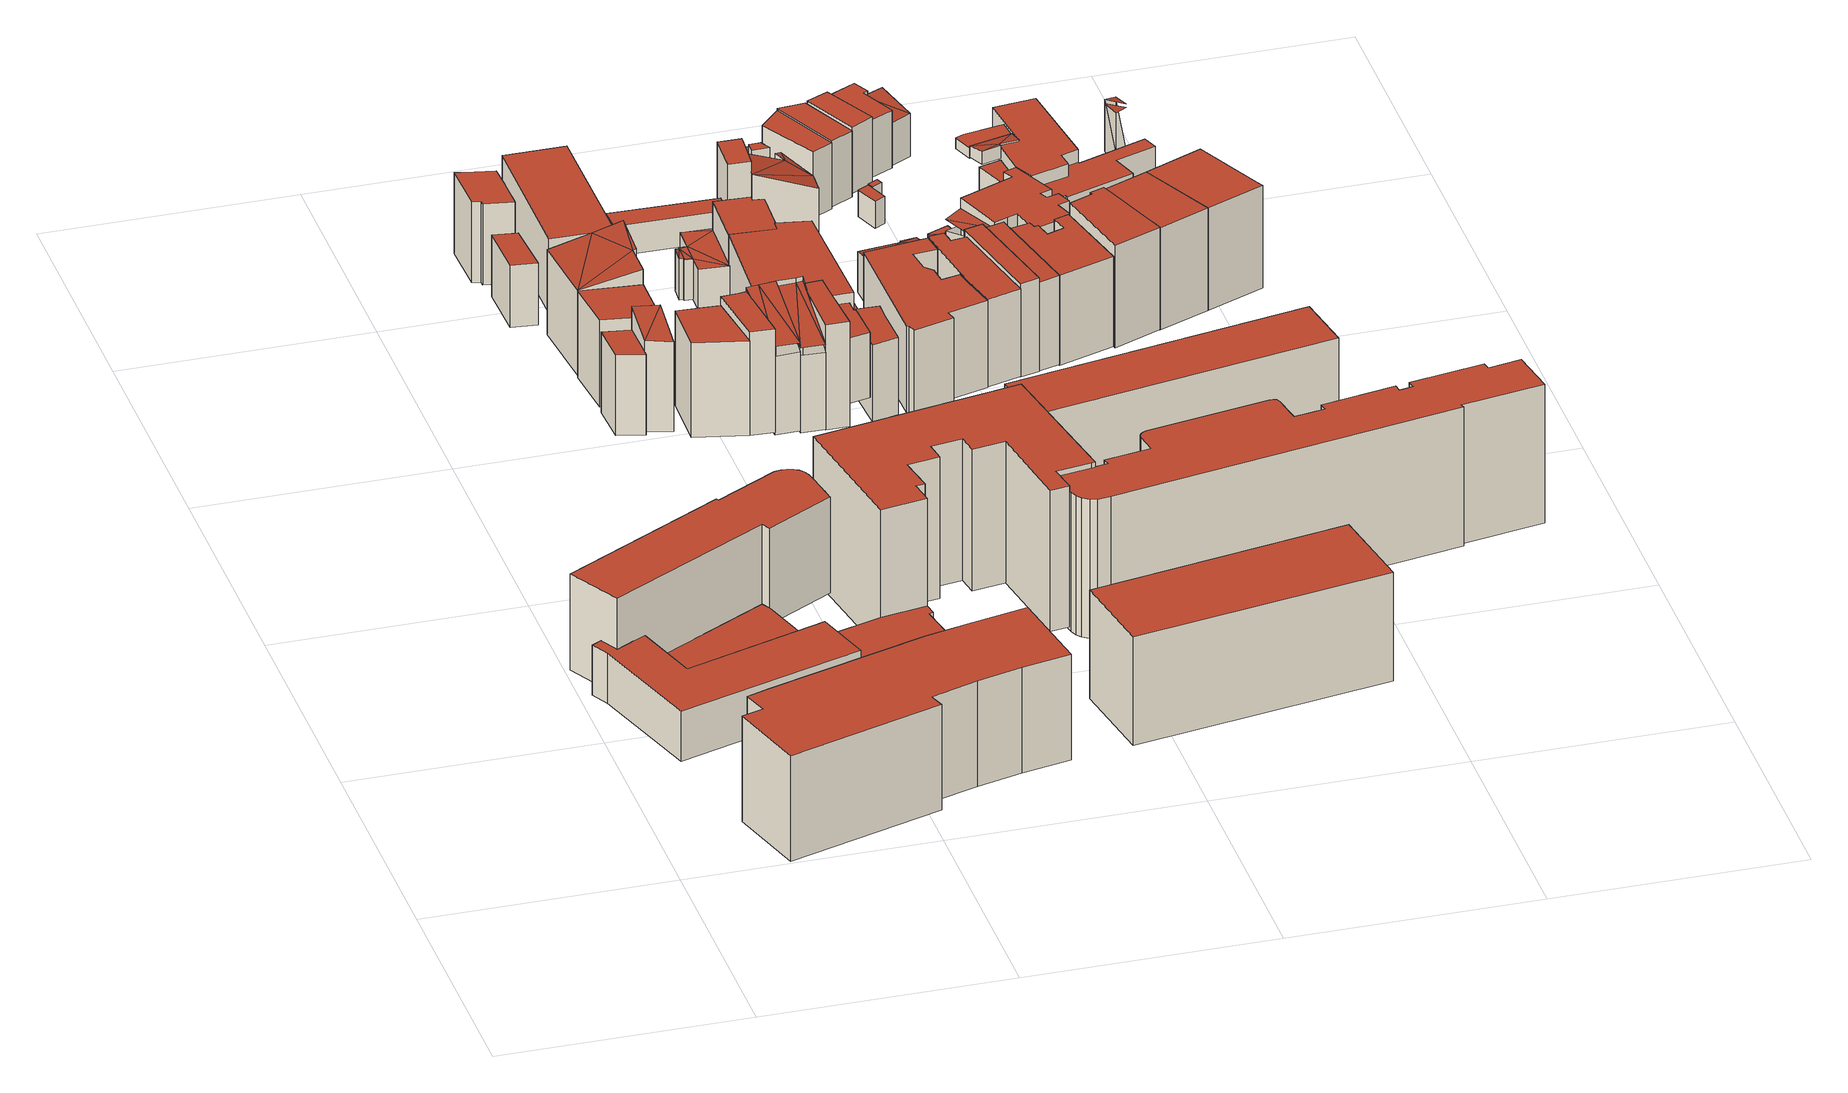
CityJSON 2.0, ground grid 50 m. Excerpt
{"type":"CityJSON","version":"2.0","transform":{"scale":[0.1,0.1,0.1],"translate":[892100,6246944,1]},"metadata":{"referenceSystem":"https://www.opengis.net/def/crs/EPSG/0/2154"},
"CityObjects":{
"building1":{"type":"Building","attributes":{"class":"Building"},"children":["building1-1"]},
"building1-1":{"type":"BuildingPart","parents":["building1"],"geometry":[{"type":"Solid","lod":"2.2","boundaries":[[[[0,1,2,3,4,5,6,7,8]],[[9,10,11,12,13,14,15,16,17]],[[17,16,7,8]],[[16,15,6,7]],[[15,14,5,6]],[[14,13,4,5]],[[13,12,3,4]],[[12,11,2,3]],[[11,10,1,2]],[[10,9,0,1]],[[9,17,8,0]]]],"semantics":{"surfaces":[{"type":"GroundSurface"},{"type":"RoofSurface"},{"type":"WallSurface","on_footprint_edge":true}],"values":[[0,1,2,2,2,2,2,2,2,2,2]]}}]},
"building2":{"type":"Building","attributes":{"class":"Building"},"children":["building2-1"]},
"building2-1":{"type":"BuildingPart","parents":["building2"],"geometry":[{"type":"Solid","lod":"2.2","boundaries":[[[[18,19,20,21,22]],[[23,24,25,26,27]],[[27,26,21,22]],[[26,25,20,21]],[[25,24,19,20]],[[24,23,18,19]],[[23,27,22,18]]]],"semantics":{"surfaces":[{"type":"GroundSurface"},{"type":"RoofSurface"},{"type":"WallSurface","on_footprint_edge":true}],"values":[[0,1,2,2,2,2,2]]}}]},
"building3":{"type":"Building","attributes":{"class":"Building"},"children":["building3-1"]},
"building3-1":{"type":"BuildingPart","parents":["building3"],"geometry":[{"type":"Solid","lod":"2.2","boundaries":[[[[28,29,30,31,32,33,34,35,36,37,38,39,40,41,42]],[[43,44,45,46,47,48,49,50,51,52,53,54,55,56,57]],[[57,56,41,42]],[[56,55,40,41]],[[55,54,39,40]],[[54,53,38,39]],[[53,52,37,38]],[[52,51,36,37]],[[51,50,35,36]],[[50,49,34,35]],[[49,48,33,34]],[[48,47,32,33]],[[47,46,31,32]],[[46,45,30,31]],[[45,44,29,30]],[[44,43,28,29]],[[43,57,42,28]]]],"semantics":{"surfaces":[{"type":"GroundSurface"},{"type":"RoofSurface"},{"type":"WallSurface","on_footprint_edge":true}],"values":[[0,1,2,2,2,2,2,2,2,2,2,2,2,2,2,2,2]]}}]},
"building4":{"type":"Building","attributes":{"class":"Building"},"children":["building4-1"]},
"building4-1":{"type":"BuildingPart","parents":["building4"],"geometry":[{"type":"Solid","lod":"2.2","boundaries":[[[[58,59,60,61,62,63,64,65,66,67,68,69,70]],[[71,72,73,74,75,76,77,78,79,80,81,82,83]],[[83,82,69,70]],[[82,81,68,69]],[[81,80,67,68]],[[80,79,66,67]],[[79,78,65,66]],[[78,77,64,65]],[[77,76,63,64]],[[76,75,62,63]],[[75,74,61,62]],[[74,73,60,61]],[[73,72,59,60]],[[72,71,58,59]],[[71,83,70,58]]]],"semantics":{"surfaces":[{"type":"GroundSurface"},{"type":"RoofSurface"},{"type":"WallSurface","on_footprint_edge":true}],"values":[[0,1,2,2,2,2,2,2,2,2,2,2,2,2,2]]}}]},
"building5":{"type":"Building","attributes":{"class":"Building"},"children":["building5-1"]},
"building5-1":{"type":"BuildingPart","parents":["building5"],"geometry":[{"type":"Solid","lod":"2.2","boundaries":[[[[84,85,86,87]],[[88,89,90,91]],[[91,90,86,87]],[[90,89,85,86]],[[89,88,84,85]],[[88,91,87,84]]]],"semantics":{"surfaces":[{"type":"GroundSurface"},{"type":"RoofSurface"},{"type":"WallSurface","on_footprint_edge":true}],"values":[[0,1,2,2,2,2]]}}]},
"building6":{"type":"Building","attributes":{"class":"Building"},"children":["building6-1"]},
"building6-1":{"type":"BuildingPart","parents":["building6"],"geometry":[{"type":"Solid","lod":"2.2","boundaries":[[[[92,93,94,95]],[[96,97,98,99]],[[99,98,94,95]],[[98,97,93,94]],[[97,96,92,93]],[[96,99,95,92]]]],"semantics":{"surfaces":[{"type":"GroundSurface"},{"type":"RoofSurface"},{"type":"WallSurface","on_footprint_edge":true}],"values":[[0,1,2,2,2,2]]}}]},
"building7":{"type":"Building","attributes":{"class":"Building"},"children":["building7-1"]},
"building7-1":{"type":"BuildingPart","parents":["building7"],"geometry":[{"type":"Solid","lod":"2.2","boundaries":[[[[100,101,102,103,104,105,106,107,108]],[[109,110,111,112,113,114,115,116,117]],[[117,116,107,108]],[[116,115,106,107]],[[115,114,105,106]],[[114,113,104,105]],[[113,112,103,104]],[[112,111,102,103]],[[111,110,101,102]],[[110,109,100,101]],[[109,117,108,100]]]],"semantics":{"surfaces":[{"type":"GroundSurface"},{"type":"RoofSurface"},{"type":"WallSurface","on_footprint_edge":true}],"values":[[0,1,2,2,2,2,2,2,2,2,2]]}}]},
"building8":{"type":"Building","attributes":{"class":"Building"},"children":["building8-1"]},
"building8-1":{"type":"BuildingPart","parents":["building8"],"geometry":[{"type":"Solid","lod":"2.2","boundaries":[[[[118,119,120,121,122,123,124,125]],[[126,127,128,129,130,131,132,133]],[[133,132,124,125]],[[132,131,123,124]],[[131,130,122,123]],[[130,129,121,122]],[[129,128,120,121]],[[128,127,119,120]],[[127,126,118,119]],[[126,133,125,118]]]],"semantics":{"surfaces":[{"type":"GroundSurface"},{"type":"RoofSurface"},{"type":"WallSurface","on_footprint_edge":true}],"values":[[0,1,2,2,2,2,2,2,2,2]]}}]},
"building9":{"type":"Building","attributes":{"class":"Building"},"children":["building9-1"]},
"building9-1":{"type":"BuildingPart","parents":["building9"],"geometry":[{"type":"Solid","lod":"2.2","boundaries":[[[[134,135,136,137]],[[138,139,140,141]],[[141,140,136,137]],[[140,139,135,136]],[[139,138,134,135]],[[138,141,137,134]]]],"semantics":{"surfaces":[{"type":"GroundSurface"},{"type":"RoofSurface"},{"type":"WallSurface","on_footprint_edge":true}],"values":[[0,1,2,2,2,2]]}}]},
"building10":{"type":"Building","attributes":{"class":"Building"},"children":["building10-1"]},
"building10-1":{"type":"BuildingPart","parents":["building10"],"geometry":[{"type":"Solid","lod":"2.2","boundaries":[[[[142,143,144]],[[145,144,143]],[[146,147,148,149]],[[145,143,148,149]],[[143,142,147,148]],[[142,144,146,147]],[[144,145,149,146]]]],"semantics":{"surfaces":[{"type":"RoofSurface","rf_azimuth":268.73,"rf_slope":17.85},{"type":"GroundSurface"},{"type":"WallSurface","on_footprint_edge":true}],"values":[[0,0,1,2,2,2,2]]}}]},
"building11":{"type":"Building","attributes":{"class":"Building"},"children":["building11-1"]},
"building11-1":{"type":"BuildingPart","parents":["building11"],"geometry":[{"type":"Solid","lod":"2.2","boundaries":[[[[150,151,152]],[[153,150,154]],[[152,154,150]],[[154,152,155]],[[156,155,152]],[[157,158,159,160,161,162,163]],[[156,152,162,163]],[[152,151,161,162]],[[151,150,160,161]],[[150,153,159,160]],[[153,154,158,159]],[[154,155,157,158]],[[155,156,163,157]]]],"semantics":{"surfaces":[{"type":"RoofSurface","rf_azimuth":183.66,"rf_slope":14.95},{"type":"GroundSurface"},{"type":"WallSurface","on_footprint_edge":true}],"values":[[0,0,0,0,0,1,2,2,2,2,2,2,2]]}}]},
"building12":{"type":"Building","attributes":{"class":"Building"},"children":["building12-1"]},
"building12-1":{"type":"BuildingPart","parents":["building12"],"geometry":[{"type":"Solid","lod":"2.2","boundaries":[[[[164,165,166,167,168]],[[169,170,171,172,154]],[[154,172,167,168]],[[172,171,166,167]],[[171,170,165,166]],[[170,169,164,165]],[[169,154,168,164]]]],"semantics":{"surfaces":[{"type":"GroundSurface"},{"type":"RoofSurface"},{"type":"WallSurface","on_footprint_edge":true}],"values":[[0,1,2,2,2,2,2]]}}]},
"building13":{"type":"Building","attributes":{"class":"Building"},"children":["building13-1"]},
"building13-1":{"type":"BuildingPart","parents":["building13"],"geometry":[{"type":"Solid","lod":"2.2","boundaries":[[[[173,174,175,176,177]],[[178,179,180,181,182]],[[182,181,176,177]],[[181,180,175,176]],[[180,179,174,175]],[[179,178,173,174]],[[178,182,177,173]]]],"semantics":{"surfaces":[{"type":"GroundSurface"},{"type":"RoofSurface"},{"type":"WallSurface","on_footprint_edge":true}],"values":[[0,1,2,2,2,2,2]]}}]},
"building14":{"type":"Building","attributes":{"class":"Building"},"children":["building14-1"]},
"building14-1":{"type":"BuildingPart","parents":["building14"],"geometry":[{"type":"Solid","lod":"2.2","boundaries":[[[[183,184,185]],[[186,183,185]],[[187,188,189,190]],[[185,184,189,190]],[[184,183,188,189]],[[183,186,187,188]],[[186,185,190,187]]]],"semantics":{"surfaces":[{"type":"RoofSurface","rf_azimuth":352.36,"rf_slope":6.2},{"type":"GroundSurface"},{"type":"WallSurface","on_footprint_edge":true}],"values":[[0,0,1,2,2,2,2]]}}]},
"building15":{"type":"Building","attributes":{"class":"Building"},"children":["building15-1"]},
"building15-1":{"type":"BuildingPart","parents":["building15"],"geometry":[{"type":"Solid","lod":"2.2","boundaries":[[[[191,192,175,174,193]],[[194,195,196,197,198]],[[198,197,174,193]],[[197,196,175,174]],[[196,195,192,175]],[[195,194,191,192]],[[194,198,193,191]]]],"semantics":{"surfaces":[{"type":"GroundSurface"},{"type":"RoofSurface"},{"type":"WallSurface","on_footprint_edge":true}],"values":[[0,1,2,2,2,2,2]]}}]},
"building16":{"type":"Building","attributes":{"class":"Building"},"children":["building16-1"]},
"building16-1":{"type":"BuildingPart","parents":["building16"],"geometry":[{"type":"MultiSurface","lod":"2.2","boundaries":[[[199,200,201]],[[202,201,200]],[[203,201,202]],[[204,205,206,207,208]],[[209,210,207,208]],[[210,199,206,207]],[[199,201,205,206]],[[201,203,204,205]],[[203,209,208,204]]],"semantics":{"surfaces":[{"type":"RoofSurface","rf_azimuth":268.15,"rf_slope":18.8},{"type":"GroundSurface"},{"type":"WallSurface","on_footprint_edge":true}],"values":[0,0,0,1,2,2,2,2,2]}}]},
"building17":{"type":"Building","attributes":{"class":"Building"},"children":["building17-1"]},
"building17-1":{"type":"BuildingPart","parents":["building17"],"geometry":[{"type":"Solid","lod":"2.2","boundaries":[[[[211,212,213,214,215,216,217,218,219,220,221,222,223,224,225,226,227]],[[228,229,230,231,232,233,234,235,236,237,238,239,240,241,242,243,244]],[[244,243,226,227]],[[243,242,225,226]],[[242,241,224,225]],[[241,240,223,224]],[[240,239,222,223]],[[239,238,221,222]],[[238,237,220,221]],[[237,236,219,220]],[[236,235,218,219]],[[235,234,217,218]],[[234,233,216,217]],[[233,232,215,216]],[[232,231,214,215]],[[231,230,213,214]],[[230,229,212,213]],[[229,228,211,212]],[[228,244,227,211]]]],"semantics":{"surfaces":[{"type":"GroundSurface"},{"type":"RoofSurface"},{"type":"WallSurface","on_footprint_edge":true}],"values":[[0,1,2,2,2,2,2,2,2,2,2,2,2,2,2,2,2,2,2]]}}]},
"building18":{"type":"Building","attributes":{"class":"Building"},"children":["building18-1"]},
"building18-1":{"type":"BuildingPart","parents":["building18"],"geometry":[{"type":"MultiSurface","lod":"2.2","boundaries":[[[245,246,247]],[[248,246,245]],[[249,248,245]],[[250,251,252,253,254]],[[255,256,253,254]],[[256,257,252,253]],[[257,258,251,252]],[[258,203,250,251]],[[203,255,254,250]]],"semantics":{"surfaces":[{"type":"RoofSurface","rf_azimuth":269.27,"rf_slope":17.34},{"type":"GroundSurface"},{"type":"WallSurface","on_footprint_edge":true}],"values":[0,0,0,1,2,2,2,2,2]}}]},
"building19":{"type":"Building","attributes":{"class":"Building"},"children":["building19-1"]},
"building19-1":{"type":"BuildingPart","parents":["building19"],"geometry":[{"type":"Solid","lod":"2.2","boundaries":[[[[259,260,261,262]],[[263,264,265,266]],[[266,265,261,262]],[[265,264,260,261]],[[264,263,259,260]],[[263,266,262,259]]]],"semantics":{"surfaces":[{"type":"GroundSurface"},{"type":"RoofSurface"},{"type":"WallSurface","on_footprint_edge":true}],"values":[[0,1,2,2,2,2]]}}]},
"building20":{"type":"Building","attributes":{"class":"Building"},"children":["building20-1"]},
"building20-1":{"type":"BuildingPart","parents":["building20"],"geometry":[{"type":"Solid","lod":"2.2","boundaries":[[[[267,268,269]],[[270,269,268]],[[271,272,273]],[[273,272,274]],[[269,270,274]],[[275,273,276]],[[276,277,278]],[[279,278,277]],[[273,277,276]],[[269,274,272]],[[277,274,280]],[[274,277,273]],[[281,282,283,284,285,286,287,288,289,290,291,292,293,294]],[[270,268,293,294]],[[268,267,292,293]],[[267,269,291,292]],[[269,272,290,291]],[[272,271,289,290]],[[271,273,288,289]],[[273,275,287,288]],[[275,276,286,287]],[[276,278,285,286]],[[278,279,284,285]],[[279,277,283,284]],[[277,280,282,283]],[[280,274,281,282]],[[274,270,294,281]]]],"semantics":{"surfaces":[{"type":"RoofSurface","rf_azimuth":351.62,"rf_slope":1.05},{"type":"GroundSurface"},{"type":"WallSurface","on_footprint_edge":true}],"values":[[0,0,0,0,0,0,0,0,0,0,0,0,1,2,2,2,2,2,2,2,2,2,2,2,2,2,2]]}}]},
"building21":{"type":"Building","attributes":{"class":"Building"},"children":["building21-1"]},
"building21-1":{"type":"BuildingPart","parents":["building21"],"geometry":[{"type":"Solid","lod":"2.2","boundaries":[[[[295,296,297,298,299]],[[300,301,302,303,304]],[[304,303,298,299]],[[303,302,297,298]],[[302,301,296,297]],[[301,300,295,296]],[[300,304,299,295]]]],"semantics":{"surfaces":[{"type":"GroundSurface"},{"type":"RoofSurface"},{"type":"WallSurface","on_footprint_edge":true}],"values":[[0,1,2,2,2,2,2]]}}]},
"building22":{"type":"Building","attributes":{"class":"Building"},"children":["building22-1"]},
"building22-1":{"type":"BuildingPart","parents":["building22"],"geometry":[{"type":"Solid","lod":"2.2","boundaries":[[[[305,306,307,308,309,310,311,312]],[[313,314,315,316,317,318,319,320]],[[320,319,311,312]],[[319,318,310,311]],[[318,317,309,310]],[[317,316,308,309]],[[316,315,307,308]],[[315,314,306,307]],[[314,313,305,306]],[[313,320,312,305]]]],"semantics":{"surfaces":[{"type":"GroundSurface"},{"type":"RoofSurface"},{"type":"WallSurface","on_footprint_edge":true}],"values":[[0,1,2,2,2,2,2,2,2,2]]}}]},
"building23":{"type":"Building","attributes":{"class":"Building"},"children":["building23-1"]},
"building23-1":{"type":"BuildingPart","parents":["building23"],"geometry":[{"type":"Solid","lod":"2.2","boundaries":[[[[321,322,323,324,325,326,327,328]],[[329,330,331,332,333,334,335,336]],[[336,335,327,328]],[[335,334,326,327]],[[334,333,325,326]],[[333,332,324,325]],[[332,331,323,324]],[[331,330,322,323]],[[330,329,321,322]],[[329,336,328,321]]]],"semantics":{"surfaces":[{"type":"GroundSurface"},{"type":"RoofSurface"},{"type":"WallSurface","on_footprint_edge":true}],"values":[[0,1,2,2,2,2,2,2,2,2]]}}]},
"building24":{"type":"Building","attributes":{"class":"Building"},"children":["building24-1"]},
"building24-1":{"type":"BuildingPart","parents":["building24"],"geometry":[{"type":"Solid","lod":"2.2","boundaries":[[[[337,338,339,340,341,342,343,344]],[[345,346,347,348,349,350,351,352]],[[352,351,343,344]],[[351,350,342,343]],[[350,349,341,342]],[[349,348,340,341]],[[348,347,339,340]],[[347,346,338,339]],[[346,345,337,338]],[[345,352,344,337]]]],"semantics":{"surfaces":[{"type":"GroundSurface"},{"type":"RoofSurface"},{"type":"WallSurface","on_footprint_edge":true}],"values":[[0,1,2,2,2,2,2,2,2,2]]}}]},
"building25":{"type":"Building","attributes":{"class":"Building"},"children":["building25-1"]},
"building25-1":{"type":"BuildingPart","parents":["building25"],"geometry":[{"type":"Solid","lod":"2.2","boundaries":[[[[353,354,355,356,357,358,359,360,361,362]],[[363,364,365,366,367,368,369,370,371,372]],[[372,371,361,362]],[[371,370,360,361]],[[370,369,359,360]],[[369,368,358,359]],[[368,367,357,358]],[[367,366,356,357]],[[366,365,355,356]],[[365,364,354,355]],[[364,363,353,354]],[[363,372,362,353]]]],"semantics":{"surfaces":[{"type":"GroundSurface"},{"type":"RoofSurface"},{"type":"WallSurface","on_footprint_edge":true}],"values":[[0,1,2,2,2,2,2,2,2,2,2,2]]}}]},
"building26":{"type":"Building","attributes":{"class":"Building"},"children":["building26-1"]},
"building26-1":{"type":"BuildingPart","parents":["building26"],"geometry":[{"type":"Solid","lod":"2.2","boundaries":[[[[373,374,375,376,377]],[[378,379,380,381,382]],[[382,381,376,377]],[[381,380,375,376]],[[380,379,374,375]],[[379,378,373,374]],[[378,382,377,373]]]],"semantics":{"surfaces":[{"type":"GroundSurface"},{"type":"RoofSurface"},{"type":"WallSurface","on_footprint_edge":true}],"values":[[0,1,2,2,2,2,2]]}}]},
"building27":{"type":"Building","attributes":{"class":"Building"},"children":["building27-1"]},
"building27-1":{"type":"BuildingPart","parents":["building27"],"geometry":[{"type":"Solid","lod":"2.2","boundaries":[[[[383,384,385,386,387]],[[388,389,390,391,392]],[[392,391,386,387]],[[391,390,385,386]],[[390,389,384,385]],[[389,388,383,384]],[[388,392,387,383]]]],"semantics":{"surfaces":[{"type":"GroundSurface"},{"type":"RoofSurface"},{"type":"WallSurface","on_footprint_edge":true}],"values":[[0,1,2,2,2,2,2]]}}]},
"building28":{"type":"Building","attributes":{"class":"Building"},"children":["building28-1"]},
"building28-1":{"type":"BuildingPart","parents":["building28"],"geometry":[{"type":"Solid","lod":"2.2","boundaries":[[[[393,394,395]],[[396,393,395]],[[397,396,398]],[[395,398,396]],[[398,395,399]],[[400,401,402,403,404,405,406]],[[395,394,405,406]],[[394,393,404,405]],[[393,396,403,404]],[[396,397,402,403]],[[397,398,401,402]],[[398,399,400,401]],[[399,395,406,400]]]],"semantics":{"surfaces":[{"type":"RoofSurface","rf_azimuth":355.34,"rf_slope":17.28},{"type":"GroundSurface"},{"type":"WallSurface","on_footprint_edge":true}],"values":[[0,0,0,0,0,1,2,2,2,2,2,2,2]]}}]},
"building29":{"type":"Building","attributes":{"class":"Building"},"children":["building29-1"]},
"building29-1":{"type":"BuildingPart","parents":["building29"],"geometry":[{"type":"Solid","lod":"2.2","boundaries":[[[[407,408,409]],[[410,409,408]],[[411,409,412]],[[410,412,409]],[[413,414,415,416,417,418]],[[410,408,417,418]],[[408,407,416,417]],[[407,409,415,416]],[[409,411,414,415]],[[411,412,413,414]],[[412,410,418,413]]]],"semantics":{"surfaces":[{"type":"RoofSurface","rf_azimuth":182.68,"rf_slope":3.21},{"type":"GroundSurface"},{"type":"WallSurface","on_footprint_edge":true}],"values":[[0,0,0,0,1,2,2,2,2,2,2]]}}]},
"building30":{"type":"Building","attributes":{"class":"Building"},"children":["building30-1"]},
"building30-1":{"type":"BuildingPart","parents":["building30"],"geometry":[{"type":"Solid","lod":"2.2","boundaries":[[[[419,420,421,422,423]],[[424,425,426,427,428]],[[428,427,422,423]],[[427,426,421,422]],[[426,425,420,421]],[[425,424,419,420]],[[424,428,423,419]]]],"semantics":{"surfaces":[{"type":"GroundSurface"},{"type":"RoofSurface"},{"type":"WallSurface","on_footprint_edge":true}],"values":[[0,1,2,2,2,2,2]]}}]},
"building31":{"type":"Building","attributes":{"class":"Building"},"children":["building31-1"]},
"building31-1":{"type":"BuildingPart","parents":["building31"],"geometry":[{"type":"Solid","lod":"2.2","boundaries":[[[[429,430,431,432]],[[433,434,435,436]],[[436,435,431,432]],[[435,434,430,431]],[[434,433,429,430]],[[433,436,432,429]]]],"semantics":{"surfaces":[{"type":"GroundSurface"},{"type":"RoofSurface"},{"type":"WallSurface","on_footprint_edge":true}],"values":[[0,1,2,2,2,2]]}}]},
"building32":{"type":"Building","attributes":{"class":"Building"},"children":["building32-1"]},
"building32-1":{"type":"BuildingPart","parents":["building32"],"geometry":[{"type":"Solid","lod":"2.2","boundaries":[[[[437,438,439,440,441,442,443,444,445,446,447,448,449,450,451]],[[452,453,454,455,456,457,458,459,460,461,462,463,464,465,466]],[[466,465,450,451]],[[465,464,449,450]],[[464,463,448,449]],[[463,462,447,448]],[[462,461,446,447]],[[461,460,445,446]],[[460,459,444,445]],[[459,458,443,444]],[[458,457,442,443]],[[457,456,441,442]],[[456,455,440,441]],[[455,454,439,440]],[[454,453,438,439]],[[453,452,437,438]],[[452,466,451,437]]]],"semantics":{"surfaces":[{"type":"GroundSurface"},{"type":"RoofSurface"},{"type":"WallSurface","on_footprint_edge":true}],"values":[[0,1,2,2,2,2,2,2,2,2,2,2,2,2,2,2,2]]}}]},
"building33":{"type":"Building","attributes":{"class":"Building"},"children":["building33-1"]},
"building33-1":{"type":"BuildingPart","parents":["building33"],"geometry":[{"type":"Solid","lod":"2.2","boundaries":[[[[467,468,469,470]],[[471,472,473,474]],[[474,473,469,470]],[[473,472,468,469]],[[472,471,467,468]],[[471,474,470,467]]]],"semantics":{"surfaces":[{"type":"GroundSurface"},{"type":"RoofSurface"},{"type":"WallSurface","on_footprint_edge":true}],"values":[[0,1,2,2,2,2]]}}]},
"building34":{"type":"Building","attributes":{"class":"Building"},"children":["building34-1"]},
"building34-1":{"type":"BuildingPart","parents":["building34"],"geometry":[{"type":"Solid","lod":"2.2","boundaries":[[[[475,476,477]],[[478,477,476]],[[479,477,480]],[[478,480,477]],[[481,482,483,484,485,486]],[[478,476,485,486]],[[476,475,484,485]],[[475,477,483,484]],[[477,479,482,483]],[[479,480,481,482]],[[480,478,486,481]]]],"semantics":{"surfaces":[{"type":"RoofSurface","rf_azimuth":96.41,"rf_slope":16.36},{"type":"GroundSurface"},{"type":"WallSurface","on_footprint_edge":true}],"values":[[0,0,0,0,1,2,2,2,2,2,2]]}}]},
"building35":{"type":"Building","attributes":{"class":"Building"},"children":["building35-1"]},
"building35-1":{"type":"BuildingPart","parents":["building35"],"geometry":[{"type":"Solid","lod":"2.2","boundaries":[[[[487,488,489,490,491]],[[492,493,494,495,496]],[[496,495,490,491]],[[495,494,489,490]],[[494,493,488,489]],[[493,492,487,488]],[[492,496,491,487]]]],"semantics":{"surfaces":[{"type":"GroundSurface"},{"type":"RoofSurface"},{"type":"WallSurface","on_footprint_edge":true}],"values":[[0,1,2,2,2,2,2]]}}]},
"building36":{"type":"Building","attributes":{"class":"Building"},"children":["building36-1"]},
"building36-1":{"type":"BuildingPart","parents":["building36"],"geometry":[{"type":"Solid","lod":"2.2","boundaries":[[[[497,498,499,500]],[[501,502,503,504]],[[504,503,499,500]],[[503,502,498,499]],[[502,501,497,498]],[[501,504,500,497]]]],"semantics":{"surfaces":[{"type":"GroundSurface"},{"type":"RoofSurface"},{"type":"WallSurface","on_footprint_edge":true}],"values":[[0,1,2,2,2,2]]}}]},
"building37":{"type":"Building","attributes":{"class":"Building"},"children":["building37-1"]},
"building37-1":{"type":"BuildingPart","parents":["building37"],"geometry":[{"type":"Solid","lod":"2.2","boundaries":[[[[505,506,507,508,509,510,511,512]],[[513,514,515,516,517,518,519,520]],[[520,519,511,512]],[[519,518,510,511]],[[518,517,509,510]],[[517,516,508,509]],[[516,515,507,508]],[[515,514,506,507]],[[514,513,505,506]],[[513,520,512,505]]]],"semantics":{"surfaces":[{"type":"GroundSurface"},{"type":"RoofSurface"},{"type":"WallSurface","on_footprint_edge":true}],"values":[[0,1,2,2,2,2,2,2,2,2]]}}]},
"building38":{"type":"Building","attributes":{"class":"Building"},"children":["building38-1"]},
"building38-1":{"type":"BuildingPart","parents":["building38"],"geometry":[{"type":"Solid","lod":"2.2","boundaries":[[[[521,522,523,524]],[[525,526,527,528]],[[528,527,523,524]],[[527,526,522,523]],[[526,525,521,522]],[[525,528,524,521]]]],"semantics":{"surfaces":[{"type":"GroundSurface"},{"type":"RoofSurface"},{"type":"WallSurface","on_footprint_edge":true}],"values":[[0,1,2,2,2,2]]}}]},
"building39":{"type":"Building","attributes":{"class":"Building"},"children":["building39-1"]},
"building39-1":{"type":"BuildingPart","parents":["building39"],"geometry":[{"type":"Solid","lod":"2.2","boundaries":[[[[529,530,531,532]],[[533,534,535,536]],[[536,535,531,532]],[[535,534,530,531]],[[534,533,529,530]],[[533,536,532,529]]]],"semantics":{"surfaces":[{"type":"GroundSurface"},{"type":"RoofSurface"},{"type":"WallSurface","on_footprint_edge":true}],"values":[[0,1,2,2,2,2]]}}]},
"building40":{"type":"Building","attributes":{"class":"Building"},"children":["building40-1"]},
"building40-1":{"type":"BuildingPart","parents":["building40"],"geometry":[{"type":"Solid","lod":"2.2","boundaries":[[[[537,538,539,540]],[[541,542,543,544]],[[544,543,539,540]],[[543,542,538,539]],[[542,541,537,538]],[[541,544,540,537]]]],"semantics":{"surfaces":[{"type":"GroundSurface"},{"type":"RoofSurface"},{"type":"WallSurface","on_footprint_edge":true}],"values":[[0,1,2,2,2,2]]}}]},
"building41":{"type":"Building","attributes":{"class":"Building"},"children":["building41-1"]},
"building41-1":{"type":"BuildingPart","parents":["building41"],"geometry":[{"type":"Solid","lod":"2.2","boundaries":[[[[545,546,547,548,549,550]],[[551,552,553,554,555,556]],[[556,555,549,550]],[[555,554,548,549]],[[554,553,547,548]],[[553,552,546,547]],[[552,551,545,546]],[[551,556,550,545]]]],"semantics":{"surfaces":[{"type":"GroundSurface"},{"type":"RoofSurface"},{"type":"WallSurface","on_footprint_edge":true}],"values":[[0,1,2,2,2,2,2,2]]}}]},
"building42":{"type":"Building","attributes":{"class":"Building"},"children":["building42-1"]},
"building42-1":{"type":"BuildingPart","parents":["building42"],"geometry":[{"type":"Solid","lod":"2.2","boundaries":[[[[557,558,559]],[[560,559,558]],[[561,562,563,564]],[[560,558,563,564]],[[558,557,562,563]],[[557,559,561,562]],[[559,560,564,561]]]],"semantics":{"surfaces":[{"type":"RoofSurface","rf_azimuth":192.8,"rf_slope":1.42},{"type":"GroundSurface"},{"type":"WallSurface","on_footprint_edge":true}],"values":[[0,0,1,2,2,2,2]]}}]},
"building43":{"type":"Building","attributes":{"class":"Building"},"children":["building43-1"]},
"building43-1":{"type":"BuildingPart","parents":["building43"],"geometry":[{"type":"MultiSurface","lod":"2.2","boundaries":[[[565,566,567]],[[568,565,567]],[[569,570,571,572]],[[573,574,571,572]],[[574,565,570,571]],[[565,568,569,570]],[[568,573,572,569]]],"semantics":{"surfaces":[{"type":"RoofSurface","rf_azimuth":185.45,"rf_slope":18.01},{"type":"GroundSurface"},{"type":"WallSurface","on_footprint_edge":true}],"values":[0,0,1,2,2,2,2]}}]},
"building44":{"type":"Building","attributes":{"class":"Building"},"children":["building44-1"]},
"building44-1":{"type":"BuildingPart","parents":["building44"],"geometry":[{"type":"Solid","lod":"2.2","boundaries":[[[[575,576,577,578]],[[579,580,581,582]],[[582,581,577,578]],[[581,580,576,577]],[[580,579,575,576]],[[579,582,578,575]]]],"semantics":{"surfaces":[{"type":"GroundSurface"},{"type":"RoofSurface"},{"type":"WallSurface","on_footprint_edge":true}],"values":[[0,1,2,2,2,2]]}}]},
"building45":{"type":"Building","attributes":{"class":"Building"},"children":["building45-1"]},
"building45-1":{"type":"BuildingPart","parents":["building45"],"geometry":[{"type":"Solid","lod":"2.2","boundaries":[[[[583,584,585]],[[586,585,584]],[[587,588,589,590]],[[586,584,589,590]],[[584,583,588,589]],[[583,585,587,588]],[[585,586,590,587]]]],"semantics":{"surfaces":[{"type":"RoofSurface","rf_azimuth":297.63,"rf_slope":13.64},{"type":"GroundSurface"},{"type":"WallSurface","on_footprint_edge":true}],"values":[[0,0,1,2,2,2,2]]}}]},
"building46":{"type":"Building","attributes":{"class":"Building"},"children":["building46-1"]},
"building46-1":{"type":"BuildingPart","parents":["building46"],"geometry":[{"type":"Solid","lod":"2.2","boundaries":[[[[591,592,593,594,595,596,597,598,599,600,601]],[[580,602,603,604,605,606,607,608,609,610,611]],[[611,610,600,601]],[[610,609,599,600]],[[609,608,598,599]],[[608,607,597,598]],[[607,606,596,597]],[[606,605,595,596]],[[605,604,594,595]],[[604,603,593,594]],[[603,602,592,593]],[[602,580,591,592]],[[580,611,601,591]]]],"semantics":{"surfaces":[{"type":"GroundSurface"},{"type":"RoofSurface"},{"type":"WallSurface","on_footprint_edge":true}],"values":[[0,1,2,2,2,2,2,2,2,2,2,2,2]]}}]},
"building47":{"type":"Building","attributes":{"class":"Building"},"children":["building47-1"]},
"building47-1":{"type":"BuildingPart","parents":["building47"],"geometry":[{"type":"Solid","lod":"2.2","boundaries":[[[[612,613,614,615,616,617,618,619,620,621,622,623,624,625,626,627,628,629,630,631,632,633,634,635,636,637,638,639,640,641,642,643,644,645,646]],[[647,648,649,650,651,652,653,654,655,656,657,658,659,660,661,662,663,664,665,666,667,668,669,670,671,672,673,674,675,676,677,678,679,680,681]],[[681,680,645,646]],[[680,679,644,645]],[[679,678,643,644]],[[678,677,642,643]],[[677,676,641,642]],[[676,675,640,641]],[[675,674,639,640]],[[674,673,638,639]],[[673,672,637,638]],[[672,671,636,637]],[[671,670,635,636]],[[670,669,634,635]],[[669,668,633,634]],[[668,667,632,633]],[[667,666,631,632]],[[666,665,630,631]],[[665,664,629,630]],[[664,663,628,629]],[[663,662,627,628]],[[662,661,626,627]],[[661,660,625,626]],[[660,659,624,625]],[[659,658,623,624]],[[658,657,622,623]],[[657,656,621,622]],[[656,655,620,621]],[[655,654,619,620]],[[654,653,618,619]],[[653,652,617,618]],[[652,651,616,617]],[[651,650,615,616]],[[650,649,614,615]],[[649,648,613,614]],[[648,647,612,613]],[[647,681,646,612]]]],"semantics":{"surfaces":[{"type":"GroundSurface"},{"type":"RoofSurface"},{"type":"WallSurface","on_footprint_edge":true}],"values":[[0,1,2,2,2,2,2,2,2,2,2,2,2,2,2,2,2,2,2,2,2,2,2,2,2,2,2,2,2,2,2,2,2,2,2,2,2]]}}]},
"building48":{"type":"Building","attributes":{"class":"Building"},"children":["building48-1"]},
"building48-1":{"type":"BuildingPart","parents":["building48"],"geometry":[{"type":"Solid","lod":"2.2","boundaries":[[[[682,683,684,685,686,687,688,689,690,691,692,693,694,695,696]],[[697,698,699,700,701,702,703,704,705,706,707,708,709,710,711]],[[711,710,695,696]],[[710,709,694,695]],[[709,708,693,694]],[[708,707,692,693]],[[707,706,691,692]],[[706,705,690,691]],[[705,704,689,690]],[[704,703,688,689]],[[703,702,687,688]],[[702,701,686,687]],[[701,700,685,686]],[[700,699,684,685]],[[699,698,683,684]],[[698,697,682,683]],[[697,711,696,682]]]],"semantics":{"surfaces":[{"type":"GroundSurface"},{"type":"RoofSurface"},{"type":"WallSurface","on_footprint_edge":true}],"values":[[0,1,2,2,2,2,2,2,2,2,2,2,2,2,2,2,2]]}}]},
"building49":{"type":"Building","attributes":{"class":"Building"},"children":["building49-1"]},
"building49-1":{"type":"BuildingPart","parents":["building49"],"geometry":[{"type":"Solid","lod":"2.2","boundaries":[[[[712,713,714,715]],[[716,717,718,719]],[[719,718,714,715]],[[718,717,713,714]],[[717,716,712,713]],[[716,719,715,712]]]],"semantics":{"surfaces":[{"type":"GroundSurface"},{"type":"RoofSurface"},{"type":"WallSurface","on_footprint_edge":true}],"values":[[0,1,2,2,2,2]]}}]},
"building50":{"type":"Building","attributes":{"class":"Building"},"children":["building50-1"]},
"building50-1":{"type":"BuildingPart","parents":["building50"],"geometry":[{"type":"Solid","lod":"2.2","boundaries":[[[[720,721,722,723,724]],[[725,726,727,728,729]],[[729,728,723,724]],[[728,727,722,723]],[[727,726,721,722]],[[726,725,720,721]],[[725,729,724,720]]]],"semantics":{"surfaces":[{"type":"GroundSurface"},{"type":"RoofSurface"},{"type":"WallSurface","on_footprint_edge":true}],"values":[[0,1,2,2,2,2,2]]}}]},
"building51":{"type":"Building","attributes":{"class":"Building"},"children":["building51-1"]},
"building51-1":{"type":"BuildingPart","parents":["building51"],"geometry":[{"type":"Solid","lod":"2.2","boundaries":[[[[730,731,732]],[[733,730,732]],[[733,732,734]],[[735,734,732]],[[736,737,738,739,740,741]],[[735,732,740,741]],[[732,731,739,740]],[[731,730,738,739]],[[730,733,737,738]],[[733,734,736,737]],[[734,735,741,736]]]],"semantics":{"surfaces":[{"type":"RoofSurface","rf_azimuth":101.82,"rf_slope":8.23},{"type":"GroundSurface"},{"type":"WallSurface","on_footprint_edge":true}],"values":[[0,0,0,0,1,2,2,2,2,2,2]]}}]},
"building52":{"type":"Building","attributes":{"class":"Building"},"children":["building52-1"]},
"building52-1":{"type":"BuildingPart","parents":["building52"],"geometry":[{"type":"Solid","lod":"2.2","boundaries":[[[[742,743,744,745,746,747,748]],[[749,750,751,752,753,754,755]],[[755,754,747,748]],[[754,753,746,747]],[[753,752,745,746]],[[752,751,744,745]],[[751,750,743,744]],[[750,749,742,743]],[[749,755,748,742]]]],"semantics":{"surfaces":[{"type":"GroundSurface"},{"type":"RoofSurface"},{"type":"WallSurface","on_footprint_edge":true}],"values":[[0,1,2,2,2,2,2,2,2]]}}]},
"building53":{"type":"Building","attributes":{"class":"Building"},"children":["building53-1"]},
"building53-1":{"type":"BuildingPart","parents":["building53"],"geometry":[{"type":"Solid","lod":"2.2","boundaries":[[[[756,757,758,759,760,761,762,763,764,593]],[[765,766,767,768,769,770,771,772,773,774]],[[774,773,764,593]],[[773,772,763,764]],[[772,771,762,763]],[[771,770,761,762]],[[770,769,760,761]],[[769,768,759,760]],[[768,767,758,759]],[[767,766,757,758]],[[766,765,756,757]],[[765,774,593,756]]]],"semantics":{"surfaces":[{"type":"GroundSurface"},{"type":"RoofSurface"},{"type":"WallSurface","on_footprint_edge":true}],"values":[[0,1,2,2,2,2,2,2,2,2,2,2]]}}]},
"building54":{"type":"Building","attributes":{"class":"Building"},"children":["building54-1"]},
"building54-1":{"type":"BuildingPart","parents":["building54"],"geometry":[{"type":"Solid","lod":"2.2","boundaries":[[[[775,776,777,778,779,780,781,782,783,784]],[[785,786,787,788,789,790,791,792,793,794]],[[794,793,783,784]],[[793,792,782,783]],[[792,791,781,782]],[[791,790,780,781]],[[790,789,779,780]],[[789,788,778,779]],[[788,787,777,778]],[[787,786,776,777]],[[786,785,775,776]],[[785,794,784,775]]]],"semantics":{"surfaces":[{"type":"GroundSurface"},{"type":"RoofSurface"},{"type":"WallSurface","on_footprint_edge":true}],"values":[[0,1,2,2,2,2,2,2,2,2,2,2]]}}]},
"building55":{"type":"Building","attributes":{"class":"Building"},"children":["building55-1"]},
"building55-1":{"type":"BuildingPart","parents":["building55"],"geometry":[{"type":"Solid","lod":"2.2","boundaries":[[[[795,796,797,798,799,800,801]],[[802,803,804,805,806,807,808]],[[808,807,800,801]],[[807,806,799,800]],[[806,805,798,799]],[[805,804,797,798]],[[804,803,796,797]],[[803,802,795,796]],[[802,808,801,795]]]],"semantics":{"surfaces":[{"type":"GroundSurface"},{"type":"RoofSurface"},{"type":"WallSurface","on_footprint_edge":true}],"values":[[0,1,2,2,2,2,2,2,2]]}}]},
"building56":{"type":"Building","attributes":{"class":"Building"},"children":["building56-1"]},
"building56-1":{"type":"BuildingPart","parents":["building56"],"geometry":[{"type":"Solid","lod":"2.2","boundaries":[[[[809,810,811,812,813,814,815,816,817,818,819,820]],[[821,822,823,824,825,826,827,828,829,830,831,832]],[[832,831,819,820]],[[831,830,818,819]],[[830,829,817,818]],[[829,828,816,817]],[[828,827,815,816]],[[827,826,814,815]],[[826,825,813,814]],[[825,824,812,813]],[[824,823,811,812]],[[823,822,810,811]],[[822,821,809,810]],[[821,832,820,809]]]],"semantics":{"surfaces":[{"type":"GroundSurface"},{"type":"RoofSurface"},{"type":"WallSurface","on_footprint_edge":true}],"values":[[0,1,2,2,2,2,2,2,2,2,2,2,2,2]]}}]},
"building57":{"type":"Building","attributes":{"class":"Building"},"children":["building57-1"]},
"building57-1":{"type":"BuildingPart","parents":["building57"],"geometry":[{"type":"MultiSurface","lod":"2.2","boundaries":[[[833,834,835]],[[836,837,838]],[[839,840,841,842]],[[835,843,841,842]],[[843,844,840,841]],[[844,845,839,840]],[[845,835,842,839]]],"semantics":{"surfaces":[{"type":"RoofSurface","rf_azimuth":91.55,"rf_slope":17.81},{"type":"RoofSurface","rf_azimuth":134.8,"rf_slope":17.9},{"type":"GroundSurface"},{"type":"WallSurface","on_footprint_edge":true}],"values":[0,1,2,3,3,3,3]}}]},
"building58":{"type":"Building","attributes":{"class":"Building"},"children":["building58-1"]},
"building58-1":{"type":"BuildingPart","parents":["building58"],"geometry":[{"type":"Solid","lod":"2.2","boundaries":[[[[797,846,847,848,798]],[[804,849,850,851,805]],[[805,851,848,798]],[[851,850,847,848]],[[850,849,846,847]],[[849,804,797,846]],[[804,805,798,797]]]],"semantics":{"surfaces":[{"type":"GroundSurface"},{"type":"RoofSurface"},{"type":"WallSurface","on_footprint_edge":true}],"values":[[0,1,2,2,2,2,2]]}}]}
},
"vertices":[
[165,528,11],[123,663,11],[62,629,11],[42,667,11],[22,656,11],[41,619,11],[113,387,11],[487,503,11],[452,618,11],[165,528,117],[123,663,117],[62,629,117],[42,667,117],[22,656,117],[41,619,117],[113,387,117],[487,503,117],[452,618,117],
[397,789,16],[387,806,16],[123,663,16],[165,528,16],[449,617,16],[397,789,55],[387,806,55],[123,663,55],[165,528,55],[449,617,55],
[332,915,20],[3,736,20],[62,629,20],[387,806,20],[397,789,20],[533,864,20],[521,934,20],[517,951,20],[512,962,20],[505,970,20],[495,976,20],[484,979,20],[473,980,20],[460,978,20],[335,910,20],[332,915,225],[3,736,225],[62,629,225],[387,806,225],[397,789,225],[533,864,225],[521,934,225],[517,951,225],[512,962,225],[505,970,225],[495,976,225],[484,979,225],[473,980,225],[460,978,225],[335,910,225],
[192,225,6],[208,175,6],[164,162,6],[210,3,6],[524,99,6],[514,131,6],[610,160,6],[701,183,6],[800,203,6],[769,384,6],[659,361,6],[562,338,6],[238,240,6],[192,225,231],[208,175,231],[164,162,231],[210,3,231],[524,99,231],[514,131,231],[610,160,231],[701,183,231],[800,203,231],[769,384,231],[659,361,231],[562,338,231],[238,240,231],
[159,1671,178],[210,1665,178],[204,1776,178],[156,1784,178],[159,1671,310],[210,1665,310],[204,1776,310],[156,1784,310],
[265,1344,121],[318,1330,121],[317,1420,121],[261,1428,121],[265,1344,293],[318,1330,293],[317,1420,293],[261,1428,293],
[202,1790,196],[201,1840,196],[201,1855,196],[199,1904,196],[142,1915,196],[124,1919,196],[127,1813,196],[143,1809,196],[143,1799,196],[202,1790,369],[201,1840,369],[201,1855,369],[199,1904,369],[142,1915,369],[124,1919,369],[127,1813,369],[143,1809,369],[143,1799,369],
[452,618,12],[487,503,12],[586,533,12],[673,547,12],[656,640,12],[665,643,12],[661,668,12],[568,653,12],[452,618,86],[487,503,86],[586,533,86],[673,547,86],[656,640,86],[665,643,86],[661,668,86],[568,653,86],
[249,1539,133],[259,1429,133],[369,1413,133],[369,1527,133],[249,1539,318],[259,1429,318],[369,1413,318],[369,1527,318],
[317,1420,343],[318,1339,317],[369,1413,341],[369,1326,313],[369,1413,122],[317,1420,122],[318,1339,122],[369,1326,122],
[249,1539,319],[369,1527,350],[369,1595,351],[235,1693,318],[319,1692,340],[379,1693,356],[376,1595,353],[379,1693,137],[319,1692,137],[235,1693,137],[249,1539,137],[369,1527,137],[369,1595,137],[376,1595,137],
[362,1693,182],[360,1997,182],[238,1998,182],[238,1693,182],[319,1692,182],[362,1693,340],[360,1997,340],[238,1998,340],[238,1693,340],
[397,1308,115],[502,1285,115],[485,1419,115],[453,1421,115],[400,1424,115],[397,1308,317],[502,1285,317],[485,1419,317],[453,1421,317],[400,1424,317],
[379,1693,213],[380,1719,213],[362,1719,215],[362,1693,215],[362,1693,196],[379,1693,196],[380,1719,196],[362,1719,196],
[535,1423,115],[519,1421,115],[549,1283,115],[535,1423,336],[519,1421,336],[485,1419,336],[502,1285,336],[549,1283,336],
[535,1423,345],[549,1283,298],[558,1424,346],[597,1283,298],[592,1426,347],[592,1426,110],[558,1424,110],[535,1423,110],[549,1283,110],[597,1283,110],[597,1283,279],[549,1283,277],
[671,719,14],[658,791,14],[723,801,14],[717,841,14],[780,850,14],[787,810,14],[853,820,14],[884,634,14],[922,639,14],[912,694,14],[983,705,14],[990,706,14],[936,1006,14],[521,934,14],[568,653,14],[661,668,14],[653,716,14],[671,719,315],[658,791,315],[723,801,315],[717,841,315],[780,850,315],[787,810,315],[853,820,315],[884,634,315],[922,639,315],[912,694,315],[983,705,315],[990,706,315],[936,1006,315],[521,934,315],[568,653,315],[661,668,315],[653,716,315],
[631,1428,336],[644,1278,290],[644,1429,337],[597,1279,290],[592,1426,336],[592,1426,108],[597,1279,108],[644,1278,108],[644,1429,108],[631,1428,108],[631,1428,346],[644,1429,346],[644,1278,273],[597,1279,273],
[606,1839,216],[391,1845,216],[392,1797,216],[604,1794,216],[606,1839,280],[391,1845,280],[392,1797,280],[604,1794,280],
[604,1786,247],[604,1794,247],[576,1787,247],[516,1796,248],[512,1661,248],[571,1658,247],[514,1699,248],[515,1744,248],[497,1700,248],[497,1705,248],[499,1739,248],[489,1705,248],[491,1739,249],[499,1744,248],[515,1744,161],[499,1744,161],[499,1739,161],[491,1739,161],[489,1705,161],[497,1705,161],[497,1700,161],[514,1699,161],[512,1661,161],[571,1658,161],[576,1787,161],[604,1786,161],[604,1794,161],[516,1796,161],
[644,1278,107],[689,1278,107],[683,1388,107],[681,1431,107],[644,1429,107],[644,1278,331],[689,1278,331],[683,1388,331],[681,1431,331],[644,1429,331],
[571,1665,156],[558,1424,156],[681,1431,156],[682,1408,156],[734,1407,156],[730,1669,156],[663,1681,156],[662,1660,156],[571,1665,310],[558,1424,310],[681,1431,310],[682,1408,310],[734,1407,310],[730,1669,310],[663,1681,310],[662,1660,310],
[688,1286,151],[733,1296,151],[730,1371,151],[729,1378,151],[726,1378,151],[725,1407,151],[682,1408,151],[683,1388,151],[688,1286,290],[733,1296,290],[730,1371,290],[729,1378,290],[726,1378,290],[725,1407,290],[682,1408,290],[683,1388,290],
[571,1665,223],[662,1660,223],[663,1681,223],[665,1681,223],[669,1770,223],[647,1773,223],[648,1784,223],[576,1787,223],[571,1665,308],[662,1660,308],[663,1681,308],[665,1681,308],[669,1770,308],[647,1773,308],[648,1784,308],[576,1787,308],
[734,1283,106],[786,1295,106],[784,1372,106],[784,1410,106],[734,1412,106],[734,1407,106],[725,1407,106],[726,1378,106],[729,1378,106],[730,1371,106],[734,1283,271],[786,1295,271],[784,1372,271],[784,1410,271],[734,1412,271],[734,1407,271],[725,1407,271],[726,1378,271],[729,1378,271],[730,1371,271],
[648,1784,248],[653,1850,248],[654,1866,248],[608,1867,248],[604,1786,248],[648,1784,383],[653,1850,383],[654,1866,383],[608,1867,383],[604,1786,383],
[733,1450,164],[774,1449,164],[774,1490,164],[769,1656,164],[730,1663,164],[733,1450,204],[774,1449,204],[774,1490,204],[769,1656,204],[730,1663,204],
[729,1870,339],[716,1863,343],[729,1841,339],[769,1796,325],[767,1753,324],[647,1773,362],[653,1850,362],[653,1850,222],[647,1773,222],[767,1753,222],[769,1796,222],[729,1870,222],[716,1863,222],[729,1841,222],
[666,1917,299],[681,1916,299],[667,1957,299],[694,1916,300],[667,1967,299],[695,1967,300],[695,1967,295],[667,1967,295],[667,1957,295],[666,1917,295],[681,1916,295],[694,1916,295],
[694,1916,276],[681,1916,276],[681,1894,276],[716,1895,276],[704,1916,276],[694,1916,337],[681,1916,337],[681,1894,337],[716,1895,337],[704,1916,337],
[1410,496,3],[893,406,3],[924,225,3],[1442,312,3],[1410,496,234],[893,406,234],[924,225,234],[1442,312,234],
[905,1475,104],[890,1491,104],[884,1538,104],[932,1543,104],[926,1586,104],[800,1570,104],[803,1299,104],[808,1300,104],[812,1281,104],[894,1304,104],[889,1323,104],[970,1345,104],[953,1416,104],[947,1447,104],[909,1439,104],[905,1475,289],[890,1491,289],[884,1538,289],[932,1543,289],[926,1586,289],[800,1570,289],[803,1299,289],[808,1300,289],[812,1281,289],[894,1304,289],[889,1323,289],[970,1345,289],[953,1416,289],[947,1447,289],[909,1439,289],
[769,1796,235],[811,1818,235],[747,1955,235],[706,1912,235],[769,1796,376],[811,1818,376],[747,1955,376],[706,1912,376],
[803,1620,261],[805,1571,276],[890,1629,262],[926,1586,275],[889,1638,259],[920,1641,259],[920,1641,175],[889,1638,175],[890,1629,175],[803,1620,175],[805,1571,175],[926,1586,175],
[811,1818,239],[856,1842,239],[803,1954,239],[801,1959,239],[747,1955,239],[811,1818,380],[856,1842,380],[803,1954,380],[801,1959,380],[747,1955,380],
[897,1768,219],[879,1816,219],[857,1804,219],[875,1756,219],[897,1768,276],[879,1816,276],[857,1804,276],[875,1756,276],
[970,1345,105],[1038,1363,105],[994,1566,105],[962,1561,105],[958,1590,105],[926,1586,105],[947,1447,105],[953,1416,105],[970,1345,292],[1038,1363,292],[994,1566,292],[962,1561,292],[958,1590,292],[926,1586,292],[947,1447,292],[953,1416,292],
[856,1842,246],[902,1867,246],[847,1974,246],[803,1954,246],[856,1842,387],[902,1867,387],[847,1974,387],[803,1954,387],
[904,1813,225],[899,1826,225],[879,1816,225],[884,1803,225],[904,1813,278],[899,1826,278],[879,1816,278],[884,1803,278],
[1038,1363,104],[1076,1373,104],[1029,1583,104],[992,1574,104],[1038,1363,303],[1076,1373,303],[1029,1583,303],[992,1574,303],
[900,1870,255],[947,1894,255],[913,1967,255],[923,1972,255],[907,2004,255],[847,1974,255],[900,1870,378],[947,1894,378],[913,1967,378],[923,1972,378],[907,2004,378],[847,1974,378],
[1009,1744,209],[967,1728,208],[1022,1704,209],[981,1688,208],[1022,1704,203],[1009,1744,203],[967,1728,203],[981,1688,203],
[1058,1605,276],[1022,1704,267],[990,1691,256],[1024,1593,264],[1024,1593,148],[1058,1605,148],[1022,1704,148],[990,1691,148],[990,1691,232],[1022,1704,232],
[1076,1373,105],[1118,1385,105],[1072,1594,105],[1029,1583,105],[1076,1373,294],[1118,1385,294],[1072,1594,294],[1029,1583,294],
[955,1988,370],[913,1967,371],[988,1916,351],[947,1894,351],[988,1916,260],[955,1988,260],[913,1967,260],[947,1894,260],
[1118,1385,102],[1231,1422,102],[1194,1583,102],[1193,1587,102],[1163,1577,102],[1171,1543,102],[1137,1531,102],[1129,1565,102],[1121,1563,102],[1117,1578,102],[1077,1569,102],[1231,1422,294],[1194,1583,294],[1193,1587,294],[1163,1577,294],[1171,1543,294],[1137,1531,294],[1129,1565,294],[1121,1563,294],[1117,1578,294],[1077,1569,294],
[1013,725,9],[1016,711,9],[983,705,9],[912,694,9],[923,631,9],[928,617,9],[936,607,9],[949,598,9],[963,595,9],[989,598,9],[1693,721,9],[1691,729,9],[1857,757,9],[1840,853,9],[1774,841,9],[1771,857,9],[1622,832,9],[1625,816,9],[1597,811,9],[1595,827,9],[1446,801,9],[1449,785,9],[1387,775,9],[1384,788,9],[1377,831,9],[1375,837,9],[1373,841,9],[1367,843,9],[1359,843,9],[1116,802,9],[1108,799,9],[1103,795,9],[1100,790,9],[1099,782,9],[1106,740,9],[1013,725,305],[1016,711,305],[983,705,305],[912,694,305],[923,631,305],[928,617,305],[936,607,305],[949,598,305],[963,595,305],[989,598,305],[1693,721,305],[1691,729,305],[1857,757,305],[1840,853,305],[1774,841,305],[1771,857,305],[1622,832,305],[1625,816,305],[1597,811,305],[1595,827,305],[1446,801,305],[1449,785,305],[1387,775,305],[1384,788,305],[1377,831,305],[1375,837,305],[1373,841,305],[1367,843,305],[1359,843,305],[1116,802,305],[1108,799,305],[1103,795,305],[1100,790,305],[1099,782,305],[1106,740,305],
[1121,1563,144],[1201,1589,144],[1186,1631,144],[1210,1640,144],[1198,1670,144],[1174,1663,144],[1166,1679,144],[1190,1687,144],[1149,1780,144],[1123,1771,144],[1133,1749,144],[1022,1704,144],[1058,1605,144],[1086,1615,144],[1106,1622,144],[1121,1563,289],[1201,1589,289],[1186,1631,289],[1210,1640,289],[1198,1670,289],[1174,1663,289],[1166,1679,289],[1190,1687,289],[1149,1780,289],[1123,1771,289],[1133,1749,289],[1022,1704,289],[1058,1605,289],[1086,1615,289],[1106,1622,289],
[1564,1291,16],[956,1184,16],[978,1065,16],[1585,1170,16],[1564,1291,208],[956,1184,208],[978,1065,208],[1585,1170,208],
[1141,1853,204],[1103,1842,204],[1097,1840,204],[1123,1771,204],[1149,1780,204],[1141,1853,263],[1103,1842,263],[1097,1840,263],[1123,1771,263],[1149,1780,263],
[1103,1842,294],[1141,1853,294],[1140,1860,293],[1089,1875,289],[1175,1897,288],[1179,1864,293],[1175,1897,266],[1089,1875,266],[1103,1842,266],[1141,1853,266],[1140,1860,266],[1179,1864,266],
[1171,1937,262],[1158,1935,262],[1091,1924,262],[1076,1917,262],[1074,1916,262],[1089,1875,262],[1175,1897,262],[1171,1937,285],[1158,1935,285],[1091,1924,285],[1076,1917,285],[1074,1916,285],[1089,1875,285],[1175,1897,285],
[1233,1417,102],[1329,1456,102],[1325,1467,102],[1315,1495,102],[1276,1603,102],[1271,1615,102],[1269,1619,102],[1241,1609,102],[1243,1603,102],[1233,1417,320],[1329,1456,320],[1325,1467,320],[1315,1495,320],[1276,1603,320],[1271,1615,320],[1269,1619,320],[1241,1609,320],[1243,1603,320],[1194,1583,320],
[1165,1990,231],[1179,1864,231],[1140,1860,231],[1149,1780,231],[1167,1740,231],[1243,1762,231],[1239,1793,231],[1274,1805,231],[1250,1995,231],[1250,1999,231],[1165,1990,291],[1179,1864,291],[1140,1860,291],[1149,1780,291],[1167,1740,291],[1243,1762,291],[1239,1793,291],[1274,1805,291],[1250,1995,291],[1250,1999,291],
[1325,1467,101],[1329,1456,101],[1432,1498,101],[1359,1651,101],[1271,1615,101],[1276,1603,101],[1315,1495,101],[1325,1467,319],[1329,1456,319],[1432,1498,319],[1359,1651,319],[1271,1615,319],[1276,1603,319],[1315,1495,319],
[1275,1800,174],[1274,1805,174],[1239,1793,174],[1243,1762,174],[1167,1740,174],[1190,1687,174],[1220,1698,174],[1222,1691,174],[1359,1738,174],[1342,1790,174],[1424,1818,174],[1413,1848,174],[1275,1800,265],[1274,1805,265],[1239,1793,265],[1243,1762,265],[1167,1740,265],[1190,1687,265],[1220,1698,265],[1222,1691,265],[1359,1738,265],[1342,1790,265],[1424,1818,265],[1413,1848,265],
[1374,1834,355],[1370,1889,338],[1348,1887,338],[1352,1826,344],[1374,1834,347],[1348,1887,329],[1352,1826,228],[1374,1834,228],[1370,1889,228],[1348,1887,228],[1370,1889,333],[1374,1834,253],[1352,1826,252],
[1550,1546,101],[1542,1562,101],[1476,1701,101],[1550,1546,319],[1542,1562,319],[1476,1701,319]
]}
